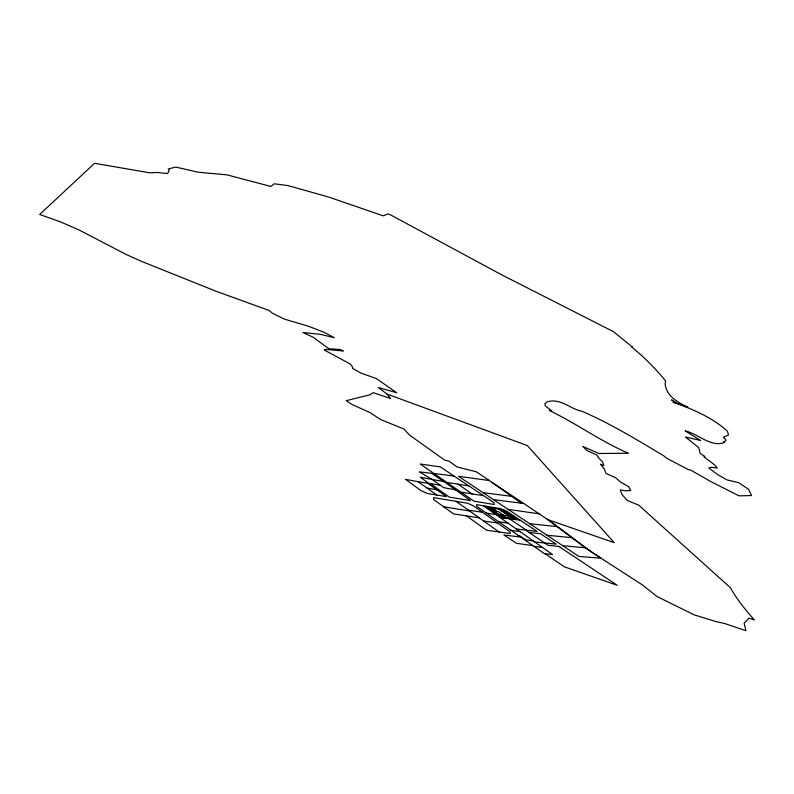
<?xml version="1.0" encoding="UTF-8"?>
<svg xmlns="http://www.w3.org/2000/svg" width="794" height="794" viewBox="0 0 794 794"><rect width="100%" height="100%" fill="white"/><g stroke="black" fill="none" stroke-linecap="round" stroke-linejoin="round"><path stroke-width="1.19" d="M562.718 545.696L585.148 547.761L601.247 558.222L578.905 556.455L458.525 476.34L489.382 480.519L521.261 503.188M546.947 535.216L571.769 537.677L585.148 547.761M534.819 541.994L556.157 544.148L540.486 533.707L529.032 532.446M529.648 523.722L557.09 526.62L571.769 537.677M559.74 546.53L548.068 545.279L525.549 530.094M533.866 546.421L542.501 547.423M516.497 529.042L537.091 531.444L506.919 511.336L500.508 508.597L476.618 504.656L476.737 506.364L544.486 553.726L552.574 554.54L483.348 505.768M466.485 515.882L486.623 530.263L510.274 533.508L510.016 531.821L473.254 505.758L467.428 503.198L433.693 497.659L433.524 499.466L453.563 513.897L479.169 517.827M520.159 537.002L503.942 534.987L516.487 543.304L532.655 545.587M482.831 492.617L511.544 496.329M493.312 499.585L523.812 503.515L547.84 519.653L614.209 542.659L527.315 445.563L386.976 394.052L378.301 387.482L396.762 392.772L376.177 378.47L361.191 373.2L352.705 368.505L352.357 366.649L350.283 364.009L324.349 350.035L325.093 349.35L343.306 350.968L340.219 349.549L328.855 348.675L313.114 337.212L302.98 332.497L320.25 334.334L334.353 337.708L324.061 332.279L308.618 326.284L284.361 319.099L272.312 313.173L269.255 310.514L216.157 291.289L142.146 261.623L126.564 254.676L79.082 229.992L60.89 222.022L39.7 214.469L94.565 163.306L149.808 172.814L157.748 172.477L167.594 173.618L169.33 169.976L168.199 168.973L175.871 167.097L198.043 172.209L226.975 174.859L270.903 186.451L274.258 183.781L288.063 185.617L328.448 196.981L383.294 215.849L387.859 213.914L389.993 214.588L502.036 275.012L613.375 331.614L632.6 347.196L631.885 347.196C644.252 357.201 655.546 368.644 665.62 380.902L665.114 383.71C666.305 396.295 677.798 402.171 687.743 407.243L677.54 403.451L671.555 399.868L676.438 403.253L672.945 402.161C692.279 409.009 712.089 417.267 727.443 431.231L728.485 435.043L723.344 437.196L725.666 439.36L725.905 440.69L723.632 441.99L724.505 442.447C711.057 447.806 698.105 433.752 685.162 430.854L700.695 440.511L685.421 437.008L698.73 447.657L700.248 453.592L704.973 456.481L703.96 456.818L714.481 464.788L717.31 468.023L711.652 467.299L708.724 467.904L717.568 474.534L726.986 479.904L738.47 482.613L748.464 489.183L751.551 495.555L738.996 495.843L710.878 481.621L690.314 469.879L688.358 469.591L666.891 458.366L663.635 455.716C636.967 439.846 610.407 423.51 581.843 411.213C569.903 408.95 560.177 397.605 547.106 401.933L544.952 403.689L545.141 405.754L551.284 410.558L549.398 410.498C576.345 423.47 600.701 441.325 628.282 453.215L598.924 453.513L582.776 446.446L587.262 450.704L596.979 455.071L598.378 457.622L602.398 461.751L603.916 465.532L600.353 464.153L604.204 468.748L606.03 473.482L615.638 477.73L620.432 481.948L628.858 486.891L630.684 490.434L625.275 490.781L620.174 489.918L622.258 494.89L627.339 500.468L638.713 505.163L730.47 587.788C736.941 599.649 745.477 609.782 754.3 619.925L748.99 618.149L744.097 623.26L745.943 630.694L724.674 623.498L715.811 621.543L694.135 614.834L656.936 596.453L642.098 584.702L593.178 553.16L548.495 519.881M520.249 520.219L502.751 517.926L486.156 506.235M434.229 473.462L454.049 476.072L493.997 502.632L494.334 504.537L474.087 501.193L420.185 464.014L440.372 466.882L454.049 476.072M447.816 482.653L457.801 484.032L472.172 493.967L483.377 495.565M533.33 540.932L525.965 539.92L519.733 535.811L518.075 535.533M483.655 521.013L497.54 522.988M508.001 509.341L539.245 513.827M510.542 530.213L520.139 531.613M498.463 521.688L508.081 523.127M468.341 510.105L482.524 512.309M499.922 515.931L504.428 516.636M502.334 517.628L506.83 518.333L502.016 514.949M492.727 510.86L498.751 511.812L503.545 515.187L497.52 514.234M504.121 512.666L508.577 513.371M506.512 514.343L510.969 515.048M508.914 516.031L513.361 516.725M499.208 514.591L511.534 516.527M458.039 484.201L468.877 485.928M487.953 507.495L492.459 508.22L497.233 511.574M490.335 509.172L494.841 509.897M499.009 509.133L501.748 511.058L506.185 511.693M491.982 509.5L494.583 509.917L491.843 507.991M501.748 511.058L504.329 511.465M461.374 492.22L472.172 493.967M443.707 506.79L469.562 510.979M486.186 513.023L495.942 514.611M418.021 481.67L427.817 483.278L446.377 496.607L427.192 493.441L421.088 490.662L405.486 479.368L418.021 481.67L436.75 495.019M427.003 488.072L436.859 489.779M440.362 485.313L428.482 483.169L420.403 477.263L443.965 481.63L470.524 500.607L449.335 497.104L430.179 483.477M455.438 489.829L443.628 487.665L432.254 479.467L419.232 471.874L431.509 473.303L443.965 481.63M492.131 482.454L523.812 503.515M489.382 480.519L476.311 471.785L457.155 467.011L449.116 461.215L444.551 460.063L409.486 435.023L403.987 429.068L380.584 419.54L370.054 412.632L351.534 404.235L346.253 400.672L369.865 394.826L373.22 392.673L390.628 398.509L386.976 394.052M558.907 546.441L617.176 585.277L564.157 566.737L545.339 553.805M509.47 518.81L526.551 530.213M455.994 501.322L499.347 532.188M546.818 518.889L557.09 526.62M515.763 518.413L511.316 517.708L499.357 509.321L503.803 510.026L515.763 518.413M514.74 518.77L502.413 516.844L489.243 507.574L501.59 509.54L514.74 518.77"/></g></svg>
